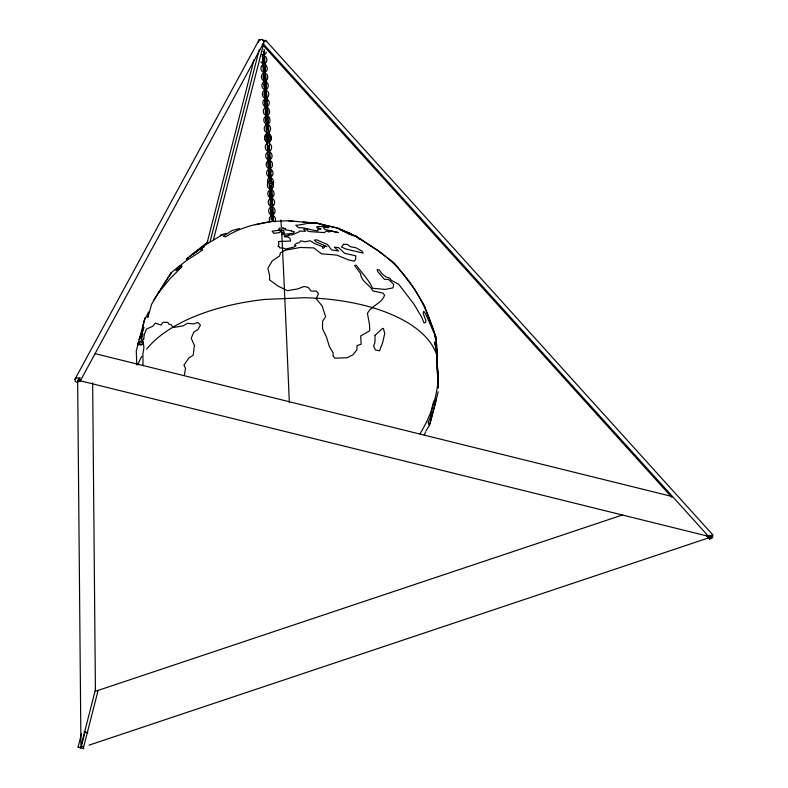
<?xml version="1.0" encoding="UTF-8"?>
<svg xmlns="http://www.w3.org/2000/svg" width="788" height="788" viewBox="0 0 788 788"><rect width="100%" height="100%" fill="white"/><g stroke="black" fill="none" stroke-linecap="round" stroke-linejoin="round"><path stroke-width="1.18" d="M264.482 58.637C262.512 61.622 262.463 55.721 262.601 54.411M262.936 60.676C261.478 66.399 265.832 72.624 264.679 62.882M263.596 72.752L263.399 69.295M265.398 76.072C263.074 78.573 263.704 72.742 263.438 71.57M264.157 52.205L264.482 58.42M264.532 89.98C266.285 73.038 267.093 107.887 264.374 88.798M264.61 61.04L263.744 59.918L262.916 60.893M264.63 93.24L264.64 92.61M263.389 69.511L264.64 68.635L265.113 70.437M264.788 95.909C266.669 91.516 267.142 99.741 266.817 101.701C264.098 104.834 265.231 96.412 264.807 95.131M263.872 79.115C265.261 73.786 266.502 82.464 265.861 84.69M265.792 109.847L265.566 110.468L265.27 103.75M267.753 118.712C268.176 116.791 267.467 108.764 265.723 113.137M266.029 86.66L266.029 87.222M267.644 119.441C264.472 120.791 266.649 113.856 265.743 112.28M266.492 95.279L266.511 96.274M266.502 127.617L266.245 123.253M266.866 133.054C266.374 123.952 270.008 131.911 268.678 135.94M265.27 104.962C264.344 103.031 267.398 102.243 266.965 104.449M265.586 110.606C267.999 112.911 267.28 107.119 267.014 105.956M266.837 113.285L267.428 112.428L267.457 114.014M269.21 146.194C266.925 149.06 267.408 142.529 267.221 141.279M269.663 154.95C270.323 152.724 269.072 144.046 267.674 149.375M266.63 128.119C271.269 129.626 265.93 112.231 266.393 124.435M269.624 154.192C267.723 159.009 267.496 148.696 267.664 148.302M270.136 163.559C265.851 166.977 269.063 147.514 270.038 160.161M270.511 168.78C270.057 159.806 267.28 167.775 268.915 171.814M267.398 143.012C266.925 133.911 270.53 141.87 269.22 145.898M271.072 180.787C271.722 178.561 270.471 169.883 269.072 175.222M269.348 148.459L269.151 148.853M269.831 181.447L269.112 176.285M269.703 186.411C274.313 181.132 270.461 204.269 269.742 187.711M269.023 157.738L269.841 156.842L269.851 157.915M270.619 191.839L270.018 192.705L270.018 192.065M272.559 206.604C274.254 204.181 270.353 200.359 270.658 204.427M270.678 174.512L270.767 174.7M272.402 205.422C273.505 215.242 269.21 208.83 270.668 203.127M272.865 214.031C272.165 233.386 269.565 198.143 273.022 215.213M270.599 186.953L271.417 186.057L271.427 187.12M272.224 212.75L272.815 211.893L272.825 212.967M429.706 424.919L435.685 402.244L435.764 399.299M262.778 58.706L262.709 58.164M263.428 69.708L263.409 69.206M263.704 76.012L263.497 72.693M263.881 77.825L264.059 81.371M263.872 77.904L264.315 78.77M264.926 67.463L264.886 66.704M265.113 69.433L265.418 75.648M265.576 78.042L265.625 78.593M264.807 95.052L265.251 95.998M264.187 84.769L265.054 85.449L265.871 84.552M265.044 101.228L265.083 101.78L265.32 101.228M265.28 103.661L265.93 104.696M266.344 93.161L266.285 92.551M266.945 104.036L266.738 104.44M265.95 117.973L266.019 119.008L266.63 118.22M266.206 120.889L266.245 121.736M266.206 120.978L266.649 121.844M267.27 110.389L267.191 109.286M267.506 121.805L267.9 121.047L267.959 121.657M267.201 139.693L267.477 140.284M267.536 145.977L268.324 145.366M268.915 139.683L268.304 140.481M268.127 156.92L268.265 157.344M269.033 162.633L268.442 163.49L268.176 159.058M269.663 155.029L269.22 154.084M269.594 180.097L269.358 180.649M268.925 172.257C271.348 174.552 270.609 168.76 270.353 167.598M270.599 172.178L270.491 170.277M270.688 181.417L271.023 180.028M270.185 194.597C270.363 195.857 269.791 204.703 272.205 200.95C272.934 198.773 271.427 190.558 270.185 195.808M270.983 209.638L271.348 209.165M271.446 218.246L271.643 217.921M272.609 209.234L272.668 209.785M137.998 345.41L138.255 342.544L138.511 343.676L139.87 341.598L139.762 344.829L140.343 344.238L140.924 345.233L141.761 344.189L142.342 344.484L143.091 340.968L143.928 347.646L142.904 354.039L142.992 365.681M266.285 52.175L265.487 54.136L263.428 55.002M264.916 137.604L265.714 135.644L267.772 134.778M270.954 138.314L270.599 139.732M268.531 171.705L268.688 174.581L269.959 175.232M269.141 184.067L270.363 182.934L271.712 183.949M271.643 182.708L270.432 183.84L269.082 182.816M271.83 186.076L270.964 187.15M265.211 87.488L264.344 86.434M265.851 84.769L265.792 83.449M269.269 177.467L269.082 173.921M270.589 172.257L269.939 171.232M271.062 180.876L270.806 180.048M270.195 194.518L270.639 195.463M143.101 325.966L144.322 320.539L148.607 311.95L147.72 317.416L148.203 316.49L151.542 304.385L156.546 295.618L170.957 272.973L179.684 265.645M265.92 41.439L265.389 40.277L263.448 41.183M184.313 375.364L185.525 368.37L183.929 365.13L188.825 358.008L193.188 355.24L194.419 345.508L191.208 338.249L193.838 332.093L197.975 329.542L200.418 325.139L197.985 322.459L193.474 323.927L187.446 323.297L182.993 325.897L173.37 327.522L171.124 324.686L169.016 324.311L167.746 322.361L163.136 322.282L160.9 325.03L155.285 323.129L152.902 326.193L146.381 329.128L144.253 334.673L143.721 339.421L143.061 339.007L141.781 342.662L140.757 341.588L142.845 334.171L140.658 337.983L143.899 327.444L139.102 339.362L140.579 336.486M263.025 64.852L263.005 63.513M263.96 82.08L263.96 81.302M264.423 90.689L264.433 89.921M267.762 152.34L267.743 150.991M268.698 169.568L268.649 167.677M269.161 178.177L269.171 177.398M270.284 198.773L270.225 196.882M270.747 207.382L270.698 205.491M271.21 216.001L271.161 214.109M266.639 137.802L267.487 136.551M83.853 731.845L87.892 732.82L84.996 732.091L80.957 747.861L78.061 747.132L81.519 733.618M206.968 243.413L253.972 59.79M258.543 41.902L259.154 39.518L260.296 39.764L259.154 39.518M80.553 747.802L95.417 689.727M210.15 241.443L259.272 49.486M98.126 690.396L83.262 748.472L83.853 748.6L78.061 747.122M213.469 239.71L263.724 43.35M263.763 84.326L264.226 87.438M266.098 127.39L266.206 129.793M268.738 130.059L268.452 130.473M145.002 317.712L136.275 350.827L136.807 365.002M266.758 139.141L266.59 136.885M429.834 423.668L438.256 391.734M142.48 328.832L142.983 327.02M263.96 42.562C265.192 39.449 259.843 38.188 258.572 40.828L74.949 379.264L75.323 381.559L77.263 382.426L79.952 377.472M258.572 40.828L258.375 42.01M264.147 52.353L263.566 52.993M262.788 58.558L263.359 57.918M265.083 69.58L264.285 70.26M263.724 75.786L264.295 75.146M265.546 78.199L265.172 78.741M264.65 93.014L265.231 92.373M266.482 95.427L265.901 96.057M424.338 435.232L425.569 431.942M262.946 66.822L263.596 70.388M264.817 101.278L264.857 104.223L265.802 104.942M267.684 154.3L268.334 157.866M273.003 184.146C275.032 182.54 271.722 176.197 270.993 178.778M270.205 200.743L270.274 203.787L271.545 204.437M271.131 217.971L271.171 219.911M275.051 221.96C276.115 219.625 275.396 215.488 272.156 215.666M170.957 272.973L169.972 274.913L171.587 273.19M263.576 43.094L79.952 381.53C82.385 378.467 76.328 376.24 74.949 379.264M425.983 430.849L429.214 425.717L428.071 422.358C432.257 415.867 430.908 407.307 434.257 400.501L435.685 402.244M153.946 300.07L171.104 273.101M269.201 137.516L268.55 136.629L267.102 136.728M273.062 221.123L272.825 219.783M157.669 293.855L170.021 278.735L181.417 267.28L182.038 266.245L178.945 269.004L181.427 265.054L176.01 270.678C182.688 261.064 193.749 256.789 202.693 249.727L200.773 249.766L204.535 246.299L194.469 252.731L197.699 250.101L193.218 254.366M262.68 57.967L262.522 61.149L263.468 61.878M265.477 109.65L265.27 112.566L265.92 113.452M269.191 140.195L268.452 140.717M706.117 535.21L709.505 538.962L711.239 537.002L709.614 535.2M269.22 179.959L269.082 181.417M270.796 209.165L270.658 212.031L271.308 212.918M269.91 166.219L270.304 165.46L270.304 166.091M271.496 195.434L271.89 194.666L271.899 195.739M206.407 243.265L196.025 252.081L200.546 247.737L222.994 234.42L220.679 235.07L226.018 233.406M186.323 259.016L194.843 252.259M186.451 259.163L188.322 257.676M190.184 256.199L207.953 242.113M264.512 61.71L264.876 58.371M265.911 87.557L266.324 84.493L265.339 83.489M266.846 104.784L267.063 101.179M267.625 145.297L267.211 148.361L268.206 149.365M269.25 149.198L269.614 145.859M270.648 175.034L271.013 171.705L269.713 170.957M272.5 184.747L270.501 185.564M272.224 204.25L272.599 200.91L271.299 200.162M273.16 221.477L273.387 217.872M263.714 53.229L264.561 52.432L264.108 49.319M262.079 56.303L262.759 56.027M264.64 63.503C267.92 62.567 267.565 56.588 264.246 55.958M263.231 64.636C259.666 65.65 260.444 72.496 264.364 72.23M265.103 72.122C269.102 70.792 266.856 64.98 264.738 64.005M265.113 79.076L265.96 78.278L265.812 75.599M263.911 80.189L264.088 81.932C260.631 82.937 261.409 89.743 265.3 89.458M266.039 89.349C269.604 88.335 268.797 81.489 264.896 81.745M265.083 92.137C263.606 92.531 263.635 95.88 265.329 96.333M266.049 96.303L266.896 95.506L266.383 92.344M265.093 99.091C261.537 100.106 262.315 106.951 266.236 106.685M266.974 106.577C270.54 105.553 269.713 98.727 265.832 98.973M267.437 115.186C271.436 113.856 269.191 108.064 267.073 107.07M266.029 116.319C262.749 117.254 263.094 123.233 266.413 123.864M267.447 122.14L268.294 121.342L268.147 118.673M266.492 124.937C262.936 125.952 263.714 132.788 267.634 132.532M268.59 134.364L268.442 132.345C271.939 131.34 271.102 124.534 267.231 124.819M268.383 139.368L269.23 138.57L269.043 135.792M267.496 143.505C263.941 144.519 264.719 151.365 268.639 151.109M269.555 152.261L269.447 150.922C272.668 149.996 272.264 144.046 268.984 143.446M267.969 152.123C264.404 153.138 265.192 159.974 269.102 159.718M270.156 163.126L269.91 159.54C273.141 158.615 272.737 152.665 269.457 152.054M269.851 166.564L270.698 165.756L270.55 163.086M268.895 169.351C265.339 170.366 266.117 177.202 270.038 176.945M270.776 176.827C274.342 175.813 273.544 168.987 269.634 169.233M271.427 188.815L273.475 186.776L272.914 182.412M271.436 195.769L272.284 194.971L271.988 192.026M270.481 198.556C266.925 199.571 267.703 206.417 271.614 206.151M272.362 206.042C275.918 205.018 275.12 198.192 271.22 198.438M272.372 212.996L273.219 212.199L272.697 209.037M271.417 215.784L269.388 217.715L269.427 220.807M622.54 514.958L95.427 691.303L92.649 382.781M89.064 745.153L711.239 537.002L77.638 380.131M255.223 224.816L271.84 221.448C255.844 223.723 239.552 227.781 225.565 236.853L223.211 236.213L231.977 230.539L239.503 228.609M263.054 51.348L264.029 51.703L264.246 53.229M264.295 70.516L265.497 69.659L264.738 66.369M264.433 73.136C260.513 73.235 260.464 80.12 264.079 80.8M264.512 74.85C262.542 74.821 262.729 78.731 264.394 79.105M264.837 80.849C269.112 80.908 268.245 73.195 265.29 73.392M265.369 90.364C261.449 90.462 261.399 97.348 265.014 98.027M265.763 98.076C269.732 97.978 269.723 91.093 266.117 90.413M266.305 107.592C262.335 107.69 262.345 114.575 265.95 115.255M266.62 113.58C268.639 113.511 268.344 109.522 266.738 109.335M266.837 117.924C264.817 117.973 265.083 121.874 266.728 122.17M267.162 123.913C272.165 124.465 269.457 113.984 267.654 117.136M267.703 133.428C263.409 133.743 263.596 141.525 267.418 142.441M268.166 142.49C272.668 142.175 271.919 134.098 268.472 133.458M269.033 158.004L270.235 157.147L269.476 153.857M269.171 160.624C265.211 160.713 265.211 167.608 268.826 168.277M269.25 162.338C267.309 162.397 267.418 166.219 269.132 166.593M269.575 168.337C273.83 168.366 273.052 160.732 270.028 160.87M270.107 177.852L267.605 179.27L267.546 183.762M270.757 189.829C266.787 189.928 266.797 196.813 270.402 197.483M270.826 191.543C268.875 191.592 268.964 195.306 270.717 195.798M271.151 197.542C275.406 197.571 274.628 189.938 271.604 190.085M271.683 207.057C267.723 207.155 267.723 214.041 271.338 214.72M272.087 214.769C276.352 214.819 275.554 207.136 272.54 207.313M273.18 221.398L288.408 220.758L316.638 223.29L303.193 222.039M263.901 63.621L261.823 62.981L260.936 61.819M270.688 188.923C265.152 189.11 267.063 178.255 272.362 181.851M269.949 174.975L269.072 174.217M271.535 204.181L270.658 203.422M288.408 220.758L293.136 221.241M316.678 223.093L337.894 228.087L352.857 234.903L341.253 229.978L349.035 234.223L355.979 236.479L355.329 235.681L378.516 250.84L394.768 263.458L414.409 288.901L424.525 305.744L436.237 338.042M317.82 223.565L336.653 227.998M95.082 353.635L672.637 496.627M262.453 40.306L263.852 40.661M322.154 224.876C313.329 219.911 304.798 225.053 295.805 225.269L298.524 227.702C305.458 227.368 311.201 230.451 318.027 230.854L317.603 229.239L320.883 229.259L320.893 228.658L316.766 227.722L317.052 226.55L322.725 226.57L323.139 225.821L328.842 227.643L323.336 227.358L324.942 229.406L338.259 232.558L328.498 230.559L329.295 232.096L326.498 231.032L324.321 232.598L310.186 231.642L307.182 230.835L307.084 228.924L303.744 229.18L305.508 231.278L299.351 231.091L298.987 231.908L292.299 234.883L288.27 234.765L288.989 235.72L284.271 235.72L284.488 236.755L287.807 236.981L289.748 238.134L290.644 241.039L278.479 241.552L278.903 244.418L278.046 246.486L279.326 246.683L279.651 247.885L283.325 248.072L285.63 249.028L293.451 247.196L296.022 245.738L294.466 245.107L296.318 243.393L299.42 242.615L300.73 240.833L305.025 241.749L310.147 240.744L314.885 243.65L322.459 246.644L322.716 248.368L324.538 247.471L323.592 246.063L326.912 246.654L316.106 241.847L314.432 240.113L316.727 239.828L327.562 244.585L331.521 249.875L338.535 250.988L334.319 247.117L338.722 247.718L344.642 253.342L355.762 255.785L355.674 259.548L354.147 261.222L348.542 259.902L336.831 255.115L321.376 253.775L313.742 247.895L300.287 247.481L285.098 250.229L280.439 252.889L279.543 256.001L272.274 260.867L267.871 268.324L269.654 275.731L269.506 279.868L278.085 286.123L287.521 290.674L297.815 288.871L304.07 286.448L308.295 287.482L311.093 291.097L316.284 291.077L318.48 293.54L316.224 298.78L322.085 305.842L325.641 316.687L322.607 321.189L322.509 328.724L326.537 337.225L329.246 346.159L333.097 352.886L333.029 355.703L334.772 358.156L347.055 357.762L352.994 354.777L356.895 349.862L357.033 345.597L361.14 344.198L360.707 335.924L369.769 330.763L369.483 324.331L367.435 313.437C371.325 305.458 381.717 303.675 384.593 295.283L383.057 293.126L372.832 290.93C369.72 284.468 360.973 281.562 360.589 273.554L354.62 265.536L356.265 265.152C361.633 272.855 368.882 279.661 372.507 288.25L385.086 289.403L392.926 287.896L393.695 284.458L388.563 279.376L384.436 279.346L377.787 271.683L377.137 269.634L379.215 269.86L381.845 273.653L385.874 276.864L389.843 278.203L391.39 280.361L398.698 284.281L413.798 303.912L421.659 317.062L424.023 322.972L425.5 322.519L425.944 320.883L423.195 313.25L423.727 311.201L425.638 313.89L435.025 335.255L436.473 343.243M261.98 54.736L262.68 54.953M267.664 126.563L268.58 127.183L268.777 129.685M268.521 134.827L270.402 135.979M267.664 139.397L266.669 138.402M709.505 538.962C714.755 539.012 712.963 531.408 709.495 537.396L263.054 43.645M340.505 229.929L350.246 233.465M263.596 61.622L262.936 60.893L263.005 61.917M265.201 83.745L265.861 84.483M267.536 126.819L268.166 127.4L268.127 126.513M268.334 149.109L267.674 148.371M271.525 200.438L272.156 201.019L272.077 199.492M337.825 228.274L355.24 235.858L378.398 250.998L385.086 256.189M269.91 187.081L269.338 186.559M264.482 66.596L264.926 67.256M266.817 109.66L267.26 110.32M269.053 166.258L268.639 165.756L268.678 166.632M386.987 257.666C411.641 277.987 427.195 307.753 436.05 338.082M355.329 235.681L359.564 239.434M265.467 139.949L265.97 140.461M435.941 345.282L436.572 346.71L436.365 341.687M271.121 179.822L271.535 180.59M265.714 40.385L712.973 535.042M262.246 44.305L671.819 497.287M264.906 139.102L264.975 138.57M266.068 92.56L266.324 93.092M265.999 113.098L265.743 112.576M272.382 209.253L272.648 209.785M271.387 212.563L271.131 211.745L271.141 212.248M269.841 186.549L269.92 189.445M262.631 57.032L262.512 54.342M267.368 144.519L267.299 142.943M265.211 73.156L265.172 72.053M267.073 107.611L267.191 108.517M267.546 116.23L267.536 115.688M269.949 160.644L269.939 160.102M270.875 177.871L270.816 176.216M271.525 189.849L271.466 188.194M272.461 207.077L272.451 206.535M270.737 136.58L270.905 137.348M269.181 184.668L269.26 186.185M436.739 349.015L434.483 341.982L436.946 353.595M270.491 169.489L270.412 168.711M272.077 198.694L271.939 196.803M269.88 190.952L269.811 189.376M435.567 338.416L434.769 335.156L436.256 338.544L437.094 358.235L436.719 349.655M266.699 129.951L266.689 130.01M264.65 60.814L264.837 64.064M266.984 103.888L267.171 107.138M267.487 146.194L267.447 145.652M270.934 209.854L270.895 209.312M271.407 218.473L271.368 217.921M273.337 221.123L273.298 220.581L273.367 221.605M265.792 82.671L265.615 80.11M266.255 91.29L266.078 88.729M266.728 99.899L266.551 97.338M268.127 125.745L267.95 123.184M273.042 216.592L272.924 215.154M264.935 99.977L264.837 97.416M265.398 108.596L265.31 106.025M265.861 117.205L265.773 114.644M266.295 124.376L266.334 125.824M266.758 132.985L266.797 134.433M437.389 365.297L437.557 368.676L436.503 344.346M436.365 347.656L436.838 358.008M436.946 360.303L437.931 382.16A151.316 132.335 -1.9 0 1 419.925 433.873M269.89 158.989L269.91 159.54M269.417 150.37L269.447 150.922M268.413 131.793L268.442 132.345M266.708 131.872L266.974 136.019M264.088 81.932L264.177 84.336M437.468 374.477L436.828 355.339A151.316 73.363 -2.6 0 0 304.552 297.736L265.083 299.42A151.316 73.363 -2.6 0 0 146.647 349.153M80.928 744.394L77.657 381.707A3.122 1.566 -3.1 0 0 80.346 380.801M80.937 746.295A3.122 1.566 -3.1 0 1 83.646 746.965M708.55 537.899A3.122 1.566 -3.1 0 1 708.54 536.332M280.794 221.073A151.316 0.749 87.6 0 1 281.326 226.57M281.483 229.367A151.316 0.749 87.6 0 1 284.035 281.326L285.601 315.84A151.316 0.749 87.6 0 1 289.314 402.343M137.949 364.893A151.316 73.363 -2.6 0 1 141.732 356.393M375.029 335.343L374.999 342.258L373.591 346.07L375.334 349.961L379.54 350.768L382.584 342.918L384.761 333.413L383.451 328.665L382.712 328.34L375.029 335.343M268.206 127.617L268.196 127.548M272.195 201.245L272.175 201.167M291.432 230.894L294.525 231.899L292.929 233.278L281.966 234.558L284.626 233.14L282.399 232.411L283.926 231.987L283.759 230.411L278.341 229.672L279.661 228.087L283.345 227.801L283.02 228.559L285.729 228.441L284.911 229.663L291.432 230.894M280.626 230.864L279.986 232.519L273.83 233.346L272.146 231.179L278.085 230.342L280.626 230.864M343.647 244.26L341.47 247.058L345.774 248.978L363.189 253.115L361.978 251.116L355.792 247.718L350.374 246.743L347.469 244.467L343.647 244.26M437.182 361.958L436.976 358.402L437.704 374.3L437.143 360.283L437.182 361.958M438.266 387.814L437.596 369.513L438.266 387.814"/></g></svg>
